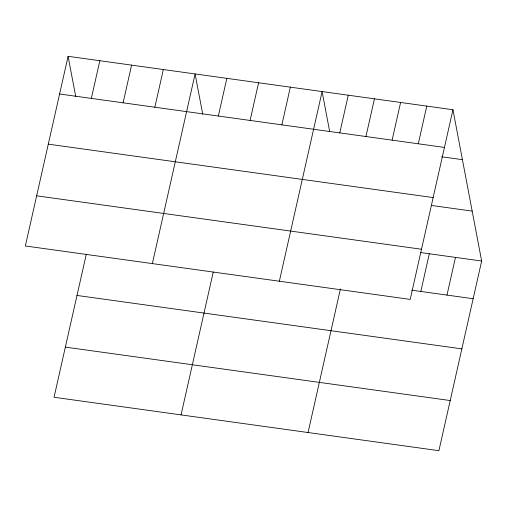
<?xml version="1.0" encoding="UTF-8"?>
<svg xmlns="http://www.w3.org/2000/svg" width="507" height="507" viewBox="0 0 507 507"><rect width="100%" height="100%" fill="white"/><g stroke="black" fill="none" stroke-linecap="round" stroke-linejoin="round"><path stroke-width="0.76" d="M68.09 56.309L25.35 245.971L410.207 299.39L452.947 109.734L68.09 56.309L75.752 96.691M91.349 98.409L99.841 60.713M86.247 254.419L54.053 397.266L438.91 450.691L481.65 261.029L452.947 109.734M123.1 102.813L131.592 65.124M154.85 107.224L163.343 69.529M152.354 263.602L195.094 73.94L202.756 114.322M218.352 116.04L226.844 78.344M181.056 414.897L213.251 272.05M250.103 120.444L258.595 82.755M281.854 124.855L290.346 87.16M279.357 281.227L322.097 91.571L329.62 131.218M339.772 132.891L348.265 95.202M365.94 136.522L374.439 98.833M308.06 432.528L340.419 288.914M392.114 140.16L400.606 102.465M418.281 143.792L426.78 106.096M420.816 291.455L429.309 253.766M446.984 295.087L455.482 257.398M59.598 93.998L444.455 147.423M441.635 156.777L462.422 159.661M48.298 144.153L433.149 197.572M431.381 205.436L472.175 211.102M36.65 195.822L421.507 249.241M420.842 252.587L481.65 261.029M411.576 290.175L473.158 298.724M77.001 295.448L461.852 348.873M65.352 347.118L450.21 400.543"/></g></svg>
